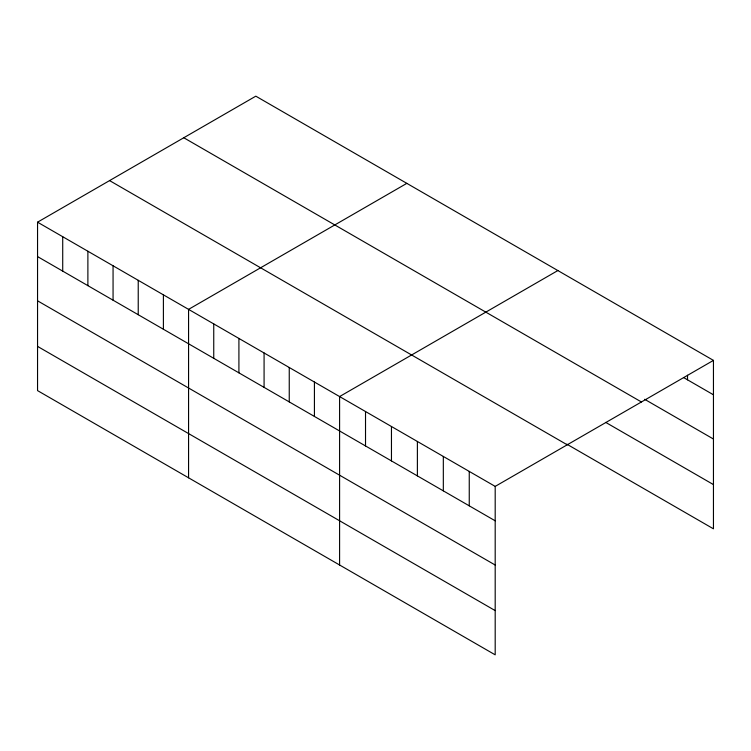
<?xml version="1.0" encoding="UTF-8"?>
<svg xmlns="http://www.w3.org/2000/svg" width="751" height="751" viewBox="0 0 751 751"><rect width="100%" height="100%" fill="white"/><g stroke="black" fill="none" stroke-linecap="round" stroke-linejoin="round"><path stroke-width="1.13" d="M37.55 222.183L495.191 486.395L495.191 654.834L37.55 390.614L37.55 222.183L255.809 96.166L713.45 360.386L713.45 528.817L566.827 444.17M406.835 183.357L188.567 309.374L188.567 477.805M557.852 270.548L339.593 396.566L339.593 564.996M495.191 486.395L713.45 360.386M683.532 377.518L713.45 394.791M644.63 399.288L713.45 439.025M183.788 137.752L641.42 401.973M605.728 422.4L713.45 484.592M109.58 180.597L567.212 444.808M37.55 256.589L495.191 520.809M37.55 300.813L495.191 565.034M37.55 346.389L495.191 610.601M687.522 375.237L687.522 379.818M469.253 471.421L469.253 505.836M443.325 456.448L443.325 490.863M417.387 441.475L417.387 475.89M391.459 426.512L391.459 460.917M365.521 411.539L365.521 445.944M314.425 382.034L314.425 416.439M289.248 367.502L289.248 401.907M264.08 352.97L264.08 387.375M238.912 338.438L238.912 372.843M213.744 323.906L213.744 358.311M163.399 294.843L163.399 329.248M138.231 280.311L138.231 314.716M113.063 265.779L113.063 300.184M87.886 251.247L87.886 285.652M62.718 236.715L62.718 271.12"/></g></svg>
